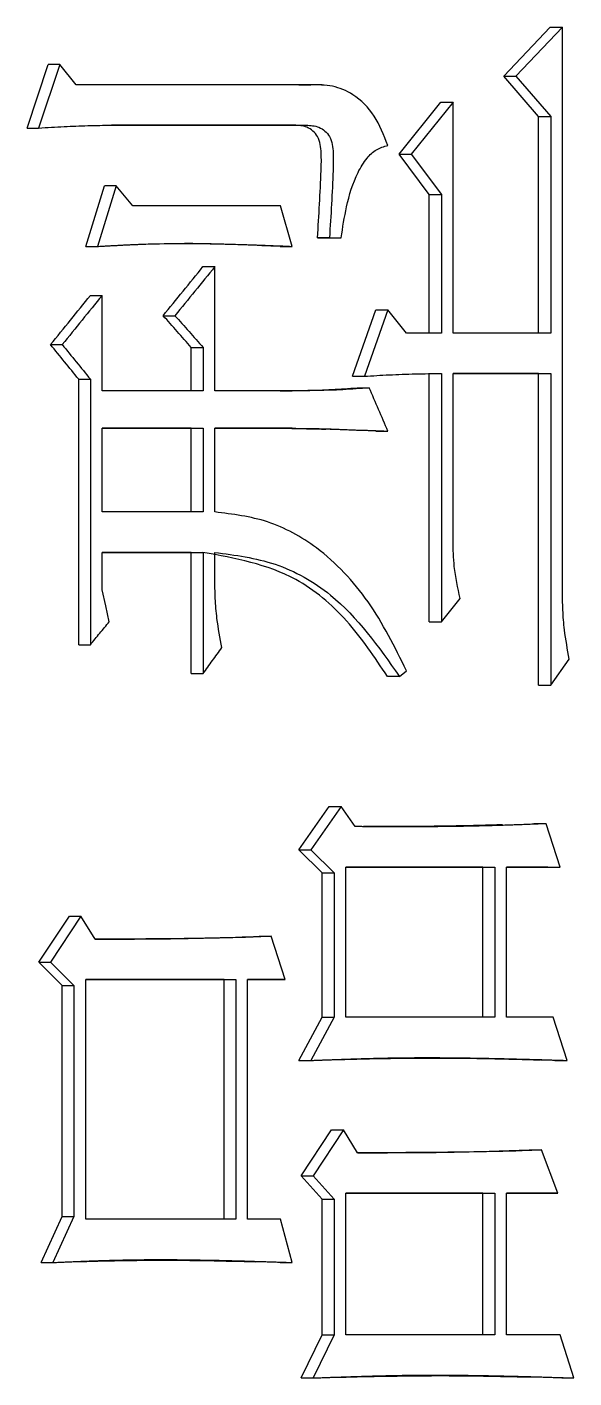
# Model space of a CAD drawing. Header units: millimetres. Extents: x 2451 to 4400, y 944 to 2322.
# Drawn here: x 3304.72 to 3306.77, y 1149.34 to 1154.4 of the extents above; entities that cross this region are included whole.
import ezdxf

# ---------------------------------------------------------------- set-up
doc = ezdxf.new("R2010")
doc.units = ezdxf.units.MM

msp = doc.modelspace()

# ---------------------------------------------------------------- linework, layer by layer
at = {"color": 7, "linetype": 'Continuous', "lineweight": 25}
for p, q in [((3306.5041, 1154.2202), (3306.6779, 1154.4041)), ((3306.7239, 1154.4041), (3306.5499, 1154.2202)), ((3306.6779, 1154.4041), (3306.7239, 1154.4041)), ((3306.7239, 1152.2947), (3306.7239, 1154.4041)), ((3304.7188, 1154.0254), (3304.7981, 1154.2634)), ((3304.8416, 1154.2634), (3304.7623, 1154.0254)), ((3304.8416, 1154.2634), (3304.7981, 1154.2634)), ((3304.9033, 1154.1877), (3304.8416, 1154.2634)), ((3306.5041, 1154.2202), (3306.5499, 1154.2202)), ((3306.6345, 1154.0687), (3306.5041, 1154.2202)), ((3306.5499, 1154.2202), (3306.6804, 1154.0687)), ((3305.7816, 1154.1877), (3304.9033, 1154.1877)), ((3305.7368, 1154.1877), (3305.7816, 1154.1877)), ((3305.8237, 1154.1872), (3305.7892, 1154.1872)), ((3306.1123, 1153.9281), (3306.2692, 1154.1228)), ((3306.3146, 1154.1228), (3306.1575, 1153.9281)), ((3306.2692, 1154.1228), (3306.3146, 1154.1228)), ((3306.3146, 1153.2574), (3306.3146, 1154.1228)), ((3306.6345, 1154.0687), (3306.6804, 1154.0687)), ((3306.6345, 1153.2574), (3306.6345, 1154.0687)), ((3306.6804, 1154.0687), (3306.6804, 1153.2574)), ((3304.7188, 1154.0254), (3304.7623, 1154.0254)), ((3305.7193, 1154.0363), (3305.0353, 1154.0363)), ((3305.0354, 1154.0363), (3305.7641, 1154.0363)), ((3305.7195, 1154.0363), (3305.7642, 1154.0363)), ((3306.1123, 1153.9281), (3306.1575, 1153.9281)), ((3306.2256, 1153.7767), (3306.1123, 1153.9281)), ((3306.1575, 1153.9281), (3306.271, 1153.7767)), ((3304.9388, 1153.5819), (3305.0092, 1153.8091)), ((3305.053, 1153.8091), (3304.9826, 1153.5819)), ((3305.053, 1153.8091), (3305.0092, 1153.8091)), ((3305.1146, 1153.7334), (3305.053, 1153.8091)), ((3306.2256, 1153.7767), (3306.271, 1153.7767)), ((3306.2256, 1153.2574), (3306.2256, 1153.7767)), ((3306.271, 1153.7767), (3306.271, 1153.2574)), ((3305.7115, 1153.5819), (3305.6677, 1153.7334)), ((3305.8516, 1153.6144), (3305.8068, 1153.6144)), ((3305.8504, 1153.6144), (3305.8954, 1153.6144)), ((3305.8516, 1153.6144), (3305.8954, 1153.6144)), ((3304.9388, 1153.5819), (3304.9826, 1153.5819)), ((3305.6669, 1153.5819), (3305.7115, 1153.5819)), ((3305.3779, 1153.5062), (3305.4222, 1153.5062)), ((3305.4222, 1153.0411), (3305.4222, 1153.5062)), ((3304.9564, 1153.398), (3305.0002, 1153.398)), ((3305.0002, 1153.0411), (3305.0002, 1153.398)), ((3305.9378, 1153.0952), (3306.0251, 1153.344)), ((3306.0702, 1153.344), (3305.9828, 1153.0952)), ((3306.0251, 1153.344), (3306.0702, 1153.344)), ((3306.1401, 1153.2574), (3306.0702, 1153.344)), ((3305.2287, 1153.3223), (3305.2728, 1153.3223)), ((3306.271, 1153.2574), (3306.1401, 1153.2574)), ((3306.6804, 1153.2574), (3306.3146, 1153.2574)), ((3304.8069, 1153.2141), (3304.8504, 1153.2142)), ((3305.334, 1153.2033), (3305.3783, 1153.2033)), ((3305.334, 1153.0411), (3305.334, 1153.2033)), ((3305.3783, 1153.2033), (3305.3783, 1153.0411)), ((3305.9378, 1153.0952), (3305.9828, 1153.0952)), ((3306.2256, 1152.1757), (3306.2256, 1153.106)), ((3306.271, 1153.106), (3306.271, 1152.1757)), ((3306.3146, 1153.106), (3306.6804, 1153.106)), ((3306.3146, 1152.4786), (3306.3146, 1153.106)), ((3306.6345, 1153.106), (3306.3146, 1153.106)), ((3306.6345, 1153.106), (3306.6804, 1153.106)), ((3306.6345, 1151.9377), (3306.6345, 1153.106)), ((3306.6804, 1153.106), (3306.6804, 1151.9377)), ((3304.9125, 1153.0843), (3304.9561, 1153.0843)), ((3304.9125, 1152.0892), (3304.9125, 1153.0843)), ((3304.9561, 1153.0843), (3304.9562, 1152.0892)), ((3305.3783, 1153.0411), (3305.0002, 1153.0411)), ((3305.7115, 1153.0411), (3305.4222, 1153.0411)), ((3305.6669, 1153.0411), (3305.7115, 1153.0411)), ((3305.9552, 1153.0519), (3306.0003, 1153.0519)), ((3305.0002, 1152.5867), (3305.0002, 1152.9005)), ((3305.0002, 1152.9005), (3305.3783, 1152.9005)), ((3305.334, 1152.9005), (3305.0002, 1152.9004)), ((3305.334, 1152.9005), (3305.3783, 1152.9005)), ((3305.334, 1152.5868), (3305.334, 1152.9005)), ((3305.3783, 1152.9005), (3305.3783, 1152.5868)), ((3305.4222, 1152.9005), (3305.7115, 1152.9005)), ((3305.4222, 1152.5867), (3305.4222, 1152.9005)), ((3305.6669, 1152.9005), (3305.4222, 1152.9005)), ((3305.7115, 1152.9005), (3305.6669, 1152.9005)), ((3305.712, 1152.8997), (3305.6669, 1152.9005)), ((3306.0251, 1152.8896), (3306.0702, 1152.8896)), ((3305.3783, 1152.5868), (3305.0002, 1152.5867)), ((3305.0002, 1152.4353), (3305.3783, 1152.4353)), ((3305.0002, 1152.2947), (3305.0002, 1152.4353)), ((3305.334, 1152.4353), (3305.0002, 1152.4353)), ((3305.334, 1152.4353), (3305.3783, 1152.4353)), ((3305.334, 1151.981), (3305.334, 1152.4353)), ((3305.3783, 1152.4353), (3305.3783, 1151.981)), ((3305.4222, 1152.3379), (3305.4222, 1152.4353)), ((3306.271, 1152.1757), (3306.3408, 1152.2622)), ((3306.2256, 1152.1757), (3306.271, 1152.1757)), ((3304.9125, 1152.0892), (3304.9562, 1152.0892)), ((3306.6804, 1151.9377), (3306.75, 1152.0351)), ((3305.334, 1151.981), (3305.3783, 1151.981)), ((3306.1139, 1151.9702), (3306.1401, 1151.9918)), ((3306.1139, 1151.9702), (3306.0687, 1151.9702)), ((3306.6345, 1151.9377), (3306.6804, 1151.9377)), ((3305.7368, 1151.3211), (3305.8505, 1151.4834)), ((3305.8954, 1151.4834), (3305.7816, 1151.3211)), ((3305.8505, 1151.4834), (3305.8954, 1151.4834)), ((3305.9479, 1151.4077), (3305.8954, 1151.4834)), ((3306.4751, 1151.4133), (3306.6171, 1151.4185)), ((3306.663, 1151.4185), (3306.6171, 1151.4185)), ((3306.7152, 1151.2562), (3306.663, 1151.4185)), ((3305.7368, 1151.3211), (3305.7816, 1151.3211)), ((3305.8242, 1151.2346), (3305.7368, 1151.3211)), ((3305.7816, 1151.3211), (3305.8691, 1151.2346)), ((3305.8242, 1151.2346), (3305.8691, 1151.2346)), ((3305.8243, 1150.6937), (3305.8242, 1151.2346)), ((3305.8691, 1151.2346), (3305.8691, 1150.6937)), ((3305.9129, 1150.6937), (3305.9129, 1151.2562)), ((3305.9129, 1151.2562), (3306.4715, 1151.2562)), ((3306.4259, 1151.2562), (3305.9129, 1151.2562)), ((3306.4259, 1151.2562), (3306.4715, 1151.2562)), ((3306.4259, 1150.6937), (3306.4259, 1151.2562)), ((3306.4715, 1151.2562), (3306.4715, 1150.6937)), ((3306.5151, 1150.6937), (3306.5151, 1151.2562)), ((3306.5151, 1151.2562), (3306.7152, 1151.2562)), ((3306.6692, 1151.2562), (3306.5151, 1151.2562)), ((3306.6692, 1151.2562), (3306.7152, 1151.2562)), ((3304.7629, 1150.8992), (3304.8773, 1151.0723)), ((3304.9209, 1151.0723), (3304.8064, 1150.8992)), ((3304.8773, 1151.0723), (3304.9209, 1151.0723)), ((3304.9738, 1150.9858), (3304.9209, 1151.0723)), ((3305.5881, 1150.9966), (3305.6327, 1150.9966)), ((3305.6853, 1150.8344), (3305.6327, 1150.9966)), ((3304.7629, 1150.8992), (3304.8064, 1150.8992)), ((3304.8509, 1150.8127), (3304.7629, 1150.8992)), ((3304.8064, 1150.8992), (3304.8945, 1150.8127)), ((3304.8509, 1150.8127), (3304.8945, 1150.8127)), ((3304.8509, 1149.9473), (3304.8509, 1150.8127)), ((3304.8945, 1150.8127), (3304.8945, 1149.9473)), ((3304.9386, 1149.9365), (3304.9385, 1150.8343)), ((3305.4568, 1150.8343), (3305.5012, 1150.8343)), ((3305.4568, 1149.9365), (3305.4568, 1150.8343)), ((3305.5012, 1150.8343), (3305.5012, 1149.9365)), ((3305.545, 1150.8343), (3305.6853, 1150.8344)), ((3305.545, 1149.9365), (3305.545, 1150.8343)), ((3305.6406, 1150.8343), (3305.545, 1150.8343)), ((3305.6853, 1150.8344), (3305.6406, 1150.8343)), ((3305.7368, 1150.5315), (3305.8243, 1150.6937)), ((3305.8691, 1150.6937), (3305.7816, 1150.5315)), ((3305.8243, 1150.6937), (3305.8691, 1150.6937)), ((3306.4715, 1150.6937), (3305.9129, 1150.6937)), ((3306.6891, 1150.6937), (3306.5151, 1150.6937)), ((3306.7413, 1150.5315), (3306.6891, 1150.6937)), ((3305.7368, 1150.5315), (3305.7816, 1150.5315)), ((3306.6953, 1150.5315), (3306.7413, 1150.5315)), ((3305.7456, 1150.0988), (3305.8592, 1150.2718)), ((3305.9041, 1150.2719), (3305.7904, 1150.0988)), ((3305.8592, 1150.2718), (3305.9041, 1150.2719)), ((3305.9566, 1150.1853), (3305.9041, 1150.2719)), ((3306.5997, 1150.1961), (3306.6456, 1150.1961)), ((3306.7065, 1150.0339), (3306.6456, 1150.1961)), ((3305.7456, 1150.0988), (3305.7904, 1150.0988)), ((3305.8243, 1150.0122), (3305.7456, 1150.0988)), ((3305.7904, 1150.0988), (3305.8691, 1150.0122)), ((3305.8243, 1150.0122), (3305.8691, 1150.0122)), ((3305.8243, 1149.5038), (3305.8243, 1150.0122)), ((3305.8691, 1150.0122), (3305.8691, 1149.5038)), ((3305.9129, 1149.5038), (3305.9129, 1150.0339)), ((3305.9129, 1150.0339), (3306.4715, 1150.0339)), ((3306.4259, 1150.0339), (3305.9129, 1150.0339)), ((3306.4259, 1150.0339), (3306.4715, 1150.0339)), ((3306.4259, 1149.5038), (3306.4259, 1150.0339)), ((3306.4715, 1150.0339), (3306.4715, 1149.5038)), ((3306.5151, 1150.0339), (3306.7065, 1150.0339)), ((3306.5151, 1149.5038), (3306.5151, 1150.0339)), ((3306.6605, 1150.0339), (3306.5151, 1150.0339)), ((3306.7065, 1150.0339), (3306.6605, 1150.0339)), ((3304.7717, 1149.7742), (3304.8509, 1149.9473)), ((3304.8945, 1149.9473), (3304.8152, 1149.7742)), ((3304.8509, 1149.9473), (3304.8945, 1149.9473)), ((3305.6677, 1149.9365), (3305.545, 1149.9365)), ((3305.7116, 1149.7743), (3305.6677, 1149.9365)), ((3304.7717, 1149.7742), (3304.8152, 1149.7742)), ((3305.6669, 1149.7743), (3305.5712, 1149.777)), ((3305.6669, 1149.7743), (3305.7116, 1149.7743)), ((3305.7456, 1149.3416), (3305.8243, 1149.5038)), ((3305.8691, 1149.5038), (3305.7904, 1149.3416)), ((3305.8243, 1149.5038), (3305.8691, 1149.5038)), ((3306.4715, 1149.5038), (3305.9129, 1149.5038)), ((3306.7152, 1149.5038), (3306.5151, 1149.5038)), ((3306.7674, 1149.3416), (3306.7152, 1149.5038)), ((3305.7456, 1149.3416), (3305.7904, 1149.3416)), ((3306.7213, 1149.3416), (3306.5912, 1149.3452)), ((3306.7213, 1149.3416), (3306.7674, 1149.3416))]:
    msp.add_line(p, q, dxfattribs=at)
at = {"color": 7, "linetype": 'Continuous', "lineweight": 25, "flags": 128}
msp.add_lwpolyline([(3305.0266, 1152.1757), (3305.0134, 1152.2352), (3305.0002, 1152.2947)], dxfattribs=at)
at = {"color": 7, "linetype": 'Continuous', "lineweight": 25}
for points, knots in [([(3306.0702, 1153.9606), (3306.0552, 1153.9987), (3306.0258, 1154.0737), (3305.9494, 1154.1516), (3305.8633, 1154.187), (3305.8087, 1154.1875), (3305.7816, 1154.1877)], [0, 0, 0, 0, 0.291536, 0.572529, 0.787239, 1, 1, 1, 1]), ([(3304.7623, 1154.0254), (3304.7941, 1154.0275), (3304.8555, 1154.0316), (3304.9465, 1154.0348), (3305.0058, 1154.0358), (3305.0354, 1154.0363)], [0, 0, 0, 0, 0.349386, 0.674644, 1, 1, 1, 1]), ([(3305.8068, 1153.6144), (3305.812, 1153.6985), (3305.8186, 1153.8044), (3305.8223, 1153.9303), (3305.8143, 1153.995), (3305.7689, 1154.0337), (3305.7357, 1154.0354), (3305.7193, 1154.0363)], [0, 0, 0, 0, 0.512318, 0.645335, 0.776202, 0.889398, 1, 1, 1, 1]), ([(3305.7641, 1154.0363), (3305.7805, 1154.0354), (3305.8137, 1154.0337), (3305.8592, 1153.995), (3305.8672, 1153.9303), (3305.8635, 1153.8044), (3305.8569, 1153.6985), (3305.8516, 1153.6144)], [0, 0, 0, 0, 0.110716, 0.223974, 0.35482, 0.487804, 1, 1, 1, 1]), ([(3305.8954, 1153.6144), (3305.9013, 1153.6531), (3305.9142, 1153.7368), (3305.945, 1153.8399), (3305.9876, 1153.9101), (3306.0259, 1153.9479), (3306.0554, 1153.9563), (3306.0702, 1153.9606)], [0, 0, 0, 0, 0.279047, 0.604417, 0.761098, 0.879545, 1, 1, 1, 1]), ([(3305.6677, 1153.7334), (3305.5854, 1153.7334), (3305.4013, 1153.7334), (3305.2166, 1153.7334), (3305.1146, 1153.7334)], [0, 0, 0, 0, 0.4472261, 1, 1, 1, 1]), ([(3305.8068, 1153.6144), (3305.8149, 1153.6144), (3305.8295, 1153.6144), (3305.844, 1153.6144), (3305.8504, 1153.6144)], [0, 0, 0, 0, 0.56, 1, 1, 1, 1]), ([(3304.9826, 1153.5819), (3304.9883, 1153.5823), (3304.9998, 1153.5829), (3305.0171, 1153.5839), (3305.0343, 1153.5848), (3305.0515, 1153.5857), (3305.0688, 1153.5866), (3305.086, 1153.5875), (3305.1004, 1153.5882), (3305.1148, 1153.5888), (3305.1291, 1153.5894), (3305.1636, 1153.5908), (3305.2383, 1153.5929), (3305.3302, 1153.5933), (3305.4106, 1153.5921), (3305.4508, 1153.5912), (3305.4737, 1153.5906), (3305.4966, 1153.59), (3305.5253, 1153.5892), (3305.554, 1153.5882), (3305.5769, 1153.5873), (3305.5941, 1153.5866), (3305.6112, 1153.586), (3305.6256, 1153.5854), (3305.637, 1153.585), (3305.6456, 1153.5847), (3305.6542, 1153.5843), (3305.6628, 1153.584), (3305.6714, 1153.5837), (3305.6799, 1153.5833), (3305.6885, 1153.583), (3305.6957, 1153.5827), (3305.7034, 1153.5823), (3305.7082, 1153.5821), (3305.7115, 1153.5819)], [0, 0, 0, 0, 0.023618, 0.047236, 0.070855, 0.094473, 0.118091, 0.141709, 0.165327, 0.177136, 0.200755, 0.224373, 0.318848, 0.507812, 0.602286, 0.649522, 0.67314, 0.696758, 0.743995, 0.791231, 0.81485, 0.838468, 0.862086, 0.885704, 0.897513, 0.909322, 0.921131, 0.932941, 0.94475, 0.956559, 0.968368, 0.980177, 0.986081, 1, 1, 1, 1]), ([(3305.6669, 1153.5819), (3305.6211, 1153.5838), (3305.5295, 1153.5875), (3305.4099, 1153.5915), (3305.3361, 1153.5923), (3305.3082, 1153.5926)], [0, 0, 0, 0, 0.38362, 0.767243, 1, 1, 1, 1]), ([(3305.2287, 1153.3223), (3305.2536, 1153.353), (3305.3033, 1153.4143), (3305.353, 1153.4756), (3305.3779, 1153.5062)], [0, 0, 0, 0, 0.499998, 1, 1, 1, 1]), ([(3305.4222, 1153.5062), (3305.3973, 1153.4756), (3305.3475, 1153.4143), (3305.2977, 1153.353), (3305.2728, 1153.3223)], [0, 0, 0, 0, 0.5, 1, 1, 1, 1]), ([(3304.8069, 1153.2141), (3304.8318, 1153.2448), (3304.8817, 1153.3061), (3304.9315, 1153.3674), (3304.9564, 1153.398)], [0, 0, 0, 0, 0.499999, 1, 1, 1, 1]), ([(3305.0002, 1153.398), (3304.9752, 1153.3674), (3304.9253, 1153.3061), (3304.8754, 1153.2448), (3304.8504, 1153.2142)], [0, 0, 0, 0, 0.5, 1, 1, 1, 1]), ([(3305.334, 1153.2033), (3305.3165, 1153.2232), (3305.2814, 1153.2628), (3305.2463, 1153.3025), (3305.2287, 1153.3223)], [0, 0, 0, 0, 0.5, 1, 1, 1, 1]), ([(3305.2728, 1153.3223), (3305.2904, 1153.3025), (3305.3256, 1153.2628), (3305.3607, 1153.2232), (3305.3783, 1153.2033)], [0, 0, 0, 0, 0.499996, 1, 1, 1, 1]), ([(3304.9125, 1153.0843), (3304.8949, 1153.106), (3304.8597, 1153.1492), (3304.8245, 1153.1925), (3304.8069, 1153.2141)], [0, 0, 0, 0, 0.5, 1, 1, 1, 1]), ([(3304.8504, 1153.2142), (3304.868, 1153.1925), (3304.9033, 1153.1492), (3304.9385, 1153.106), (3304.9561, 1153.0843)], [0, 0, 0, 0, 0.499996, 1, 1, 1, 1]), ([(3305.9828, 1153.0952), (3306.0136, 1153.0972), (3306.077, 1153.1013), (3306.1731, 1153.1045), (3306.2384, 1153.1055), (3306.271, 1153.106)], [0, 0, 0, 0, 0.3204463, 0.660167, 1, 1, 1, 1]), ([(3305.6669, 1153.0411), (3305.6998, 1153.0412), (3305.7644, 1153.0415), (3305.8606, 1153.0456), (3305.9237, 1153.0498), (3305.9552, 1153.0519)], [0, 0, 0, 0, 0.342239, 0.67104, 1, 1, 1, 1]), ([(3306.0003, 1153.0519), (3305.9675, 1153.0493), (3305.9031, 1153.0441), (3305.8067, 1153.0416), (3305.7433, 1153.0412), (3305.7115, 1153.0411)], [0, 0, 0, 0, 0.341779, 0.670798, 1, 1, 1, 1]), ([(3306.0702, 1152.8896), (3306.0586, 1152.9167), (3306.0353, 1152.9708), (3306.012, 1153.0249), (3306.0003, 1153.0519)], [0, 0, 0, 0, 0.4999993, 1, 1, 1, 1]), ([(3305.7103, 1152.8999), (3305.719, 1152.8998), (3305.7384, 1152.8995), (3305.7837, 1152.8986), (3305.8154, 1152.8977), (3305.8386, 1152.8969)], [0, 0, 0, 0, 0.180074, 0.397437, 1, 1, 1, 1]), ([(3305.7115, 1152.9005), (3305.75, 1152.9), (3305.8292, 1152.8992), (3305.9487, 1152.8946), (3306.0297, 1152.8913), (3306.0702, 1152.8896)], [0, 0, 0, 0, 0.321579, 0.660777, 1, 1, 1, 1]), ([(3306.0251, 1152.8896), (3305.9867, 1152.8913), (3305.9234, 1152.894), (3305.8599, 1152.8961), (3305.835, 1152.8969)], [0, 0, 0, 0, 0.606289, 1, 1, 1, 1]), ([(3306.1401, 1151.9918), (3306.096, 1152.0809), (3306.0089, 1152.2566), (3305.8267, 1152.4496), (3305.6235, 1152.562), (3305.489, 1152.5785), (3305.4222, 1152.5867)], [0, 0, 0, 0, 0.289657, 0.571456, 0.787204, 1, 1, 1, 1]), ([(3306.0687, 1151.9702), (3306.0207, 1152.0425), (3305.9259, 1152.1854), (3305.6972, 1152.3775), (3305.4981, 1152.4135), (3305.3779, 1152.4353)], [0, 0, 0, 0, 0.28908, 0.570701, 1, 1, 1, 1]), ([(3305.4222, 1152.4353), (3305.4984, 1152.4253), (3305.652, 1152.4051), (3305.9084, 1152.2614), (3306.0354, 1152.0814), (3306.1139, 1151.9702)], [0, 0, 0, 0, 0.273464, 0.551009, 1, 1, 1, 1]), ([(3306.3408, 1152.2622), (3306.3321, 1152.302), (3306.3166, 1152.3731), (3306.3152, 1152.4463), (3306.3146, 1152.4786)], [0, 0, 0, 0, 0.558835, 1, 1, 1, 1]), ([(3305.4485, 1152.0783), (3305.4417, 1152.1148), (3305.4302, 1152.1757), (3305.4233, 1152.2628), (3305.4225, 1152.3129), (3305.4222, 1152.3379)], [0, 0, 0, 0, 0.426096, 0.71242, 1, 1, 1, 1]), ([(3306.75, 1152.0351), (3306.7432, 1152.0715), (3306.7319, 1152.1324), (3306.725, 1152.2195), (3306.7243, 1152.2696), (3306.7239, 1152.2947)], [0, 0, 0, 0, 0.426056, 0.7124, 1, 1, 1, 1]), ([(3304.9562, 1152.0892), (3304.9679, 1152.1036), (3304.9914, 1152.1324), (3305.0149, 1152.1613), (3305.0266, 1152.1757)], [0, 0, 0, 0, 0.4999989, 1, 1, 1, 1]), ([(3305.3783, 1151.981), (3305.39, 1151.9972), (3305.4134, 1152.0297), (3305.4368, 1152.0621), (3305.4485, 1152.0783)], [0, 0, 0, 0, 0.499998, 1, 1, 1, 1]), ([(3306.663, 1151.4185), (3306.659, 1151.4183), (3306.6471, 1151.4179), (3306.6313, 1151.4172), (3306.6154, 1151.4166), (3306.5995, 1151.416), (3306.5796, 1151.4152), (3306.5558, 1151.4143), (3306.532, 1151.4135), (3306.5121, 1151.4128), (3306.4843, 1151.4119), (3306.4326, 1151.4103), (3306.3769, 1151.4091), (3306.3331, 1151.4084), (3306.3132, 1151.4081), (3306.2933, 1151.4079), (3306.2694, 1151.4076), (3306.2455, 1151.4074), (3306.2216, 1151.4073), (3306.1977, 1151.4072), (3306.1738, 1151.4071), (3306.1538, 1151.4071), (3306.1339, 1151.4071), (3306.114, 1151.4071), (3306.094, 1151.4071), (3306.0781, 1151.4072), (3306.0661, 1151.4072), (3306.0541, 1151.4072), (3306.0422, 1151.4073), (3306.0302, 1151.4073), (3306.0182, 1151.4074), (3306.0062, 1151.4074), (3305.9943, 1151.4075), (3305.9843, 1151.4075), (3305.9763, 1151.4075), (3305.9713, 1151.4076), (3305.9663, 1151.4076), (3305.9613, 1151.4076), (3305.9548, 1151.4076), (3305.9504, 1151.4077), (3305.9479, 1151.4077)], [0, 0, 0, 0, 0.016701, 0.050103, 0.066804, 0.083505, 0.116907, 0.150309, 0.183711, 0.217114, 0.233815, 0.300619, 0.434229, 0.467631, 0.484332, 0.517734, 0.551136, 0.584538, 0.617941, 0.651343, 0.684745, 0.718147, 0.734848, 0.76825, 0.801652, 0.818353, 0.835054, 0.851755, 0.868456, 0.885157, 0.901858, 0.918559, 0.93526, 0.951962, 0.960312, 0.968663, 0.972838, 0.981188, 0.989539, 1, 1, 1, 1]), ([(3306.4999, 1151.4143), (3306.4999, 1151.4143), (3306.5, 1151.4143), (3306.4978, 1151.4143), (3306.4286, 1151.4125), (3306.281, 1151.4087), (3306.129, 1151.4078), (3306.0467, 1151.4076), (3306.0049, 1151.4076), (3305.9895, 1151.4076), (3305.9803, 1151.4076), (3305.9783, 1151.4076), (3305.9772, 1151.4075)], [0, 0, 0, 0, 0.000675, 0.007002, 0.025332, 0.463155, 0.687527, 0.851445, 0.893875, 0.93051, 0.9646, 1, 1, 1, 1]), ([(3304.9737, 1150.9859), (3305.0103, 1150.986), (3305.0724, 1150.9862), (3305.1409, 1150.9867), (3305.176, 1150.987), (3305.1888, 1150.9871), (3305.2015, 1150.9872), (3305.2143, 1150.9873), (3305.2366, 1150.9875), (3305.3036, 1150.9884), (3305.424, 1150.9904), (3305.5315, 1150.9945), (3305.5881, 1150.9966)], [0, 0, 0, 0, 0.178238, 0.302779, 0.333914, 0.349482, 0.36505, 0.396185, 0.411753, 0.474024, 0.723108, 1, 1, 1, 1]), ([(3305.6327, 1150.9966), (3305.6072, 1150.9955), (3305.5754, 1150.9941), (3305.5373, 1150.9927), (3305.5182, 1150.9922), (3305.48, 1150.9911), (3305.3971, 1150.9894), (3305.3079, 1150.9877), (3305.2377, 1150.9871), (3305.2153, 1150.9869), (3305.2026, 1150.9868), (3305.193, 1150.9868), (3305.1834, 1150.9867), (3305.1738, 1150.9866), (3305.1643, 1150.9866), (3305.1547, 1150.9865), (3305.1451, 1150.9864), (3305.1355, 1150.9864), (3305.126, 1150.9863), (3305.1164, 1150.9863), (3305.1036, 1150.9862), (3305.0908, 1150.9862), (3305.078, 1150.9861), (3305.0685, 1150.9861), (3305.0605, 1150.9861), (3305.0541, 1150.986), (3305.0493, 1150.986), (3305.0445, 1150.986), (3305.0397, 1150.986), (3305.0333, 1150.986), (3305.0269, 1150.9859), (3305.0205, 1150.9859), (3305.0157, 1150.9859), (3305.0109, 1150.9859), (3305.0061, 1150.9859), (3305.0014, 1150.9859), (3304.9966, 1150.9859), (3304.9918, 1150.9858), (3304.987, 1150.9858), (3304.981, 1150.9858), (3304.9766, 1150.9858), (3304.9738, 1150.9858)], [0, 0, 0, 0, 0.1161503, 0.1451879, 0.1742255, 0.2032631, 0.3194139, 0.5517156, 0.6097907, 0.6388283, 0.653347, 0.6678658, 0.6823846, 0.6969034, 0.7114221, 0.7259409, 0.7404597, 0.7549785, 0.7694972, 0.784016, 0.7985348, 0.8275724, 0.8420911, 0.8566099, 0.8711287, 0.8783881, 0.8856475, 0.8929069, 0.9001662, 0.9074256, 0.9219444, 0.9292038, 0.9364632, 0.9437226, 0.950982, 0.9582413, 0.9655007, 0.9727601, 0.9800195, 0.9872789, 1, 1, 1, 1]), ([(3304.9385, 1150.8343), (3305.0325, 1150.8343), (3305.2203, 1150.8343), (3305.4075, 1150.8343), (3305.5012, 1150.8343)], [0, 0, 0, 0, 0.4999959, 1, 1, 1, 1]), ([(3305.4568, 1150.8343), (3305.3632, 1150.8343), (3305.1908, 1150.8343), (3305.0178, 1150.8343), (3304.9385, 1150.8343)], [0, 0, 0, 0, 0.542086, 1, 1, 1, 1]), ([(3305.7816, 1150.5315), (3305.7863, 1150.5316), (3305.7933, 1150.5319), (3305.8027, 1150.5323), (3305.8098, 1150.5325), (3305.8168, 1150.5328), (3305.8238, 1150.5331), (3305.8309, 1150.5333), (3305.8379, 1150.5336), (3305.845, 1150.5339), (3305.852, 1150.5341), (3305.859, 1150.5344), (3305.8661, 1150.5346), (3305.8731, 1150.5349), (3305.8801, 1150.5352), (3305.8872, 1150.5354), (3305.8965, 1150.5357), (3305.9059, 1150.5361), (3305.9153, 1150.5364), (3305.9223, 1150.5366), (3305.9294, 1150.5369), (3305.9364, 1150.5371), (3305.9434, 1150.5373), (3305.9505, 1150.5376), (3305.9575, 1150.5378), (3305.9645, 1150.538), (3305.9716, 1150.5382), (3305.9786, 1150.5384), (3305.9856, 1150.5386), (3305.995, 1150.5389), (3306.0044, 1150.5391), (3306.0137, 1150.5394), (3306.0278, 1150.5397), (3306.0583, 1150.5405), (3306.0958, 1150.5411), (3306.1285, 1150.5415), (3306.1449, 1150.5417), (3306.1543, 1150.5418), (3306.1613, 1150.5418), (3306.1683, 1150.5419), (3306.1754, 1150.5419), (3306.1824, 1150.5419), (3306.1894, 1150.542), (3306.1964, 1150.542), (3306.2058, 1150.542), (3306.2152, 1150.542), (3306.2245, 1150.542), (3306.2315, 1150.542), (3306.2386, 1150.542), (3306.2456, 1150.542), (3306.2526, 1150.5419), (3306.2596, 1150.5419), (3306.2666, 1150.5419), (3306.2737, 1150.5418), (3306.2807, 1150.5418), (3306.2877, 1150.5417), (3306.2947, 1150.5417), (3306.3017, 1150.5416), (3306.3087, 1150.5416), (3306.3158, 1150.5415), (3306.3251, 1150.5414), (3306.3345, 1150.5413), (3306.3438, 1150.5412), (3306.3508, 1150.5411), (3306.3579, 1150.541), (3306.3649, 1150.5409), (3306.3719, 1150.5408), (3306.3859, 1150.5406), (3306.4163, 1150.5401), (3306.4537, 1150.5393), (3306.4864, 1150.5386), (3306.5027, 1150.5382), (3306.512, 1150.538), (3306.5191, 1150.5378), (3306.5261, 1150.5376), (3306.5331, 1150.5374), (3306.5401, 1150.5373), (3306.5471, 1150.5371), (3306.5564, 1150.5368), (3306.5657, 1150.5366), (3306.5751, 1150.5363), (3306.5821, 1150.5361), (3306.5891, 1150.5359), (3306.5961, 1150.5358), (3306.6031, 1150.5356), (3306.6101, 1150.5354), (3306.6171, 1150.5352), (3306.6241, 1150.535), (3306.6311, 1150.5348), (3306.6381, 1150.5346), (3306.6451, 1150.5343), (3306.6544, 1150.5341), (3306.6637, 1150.5338), (3306.673, 1150.5335), (3306.68, 1150.5333), (3306.687, 1150.5331), (3306.694, 1150.5329), (3306.701, 1150.5327), (3306.708, 1150.5325), (3306.715, 1150.5323), (3306.722, 1150.5321), (3306.7308, 1150.5318), (3306.7372, 1150.5316), (3306.7413, 1150.5315)], [0, 0, 0, 0, 0.014624, 0.021936, 0.029248, 0.036561, 0.043873, 0.051185, 0.058497, 0.065809, 0.073121, 0.080433, 0.087745, 0.095057, 0.102369, 0.109682, 0.116994, 0.131618, 0.13893, 0.146242, 0.153554, 0.160866, 0.168178, 0.17549, 0.182803, 0.190115, 0.197427, 0.204739, 0.212051, 0.219363, 0.233987, 0.241299, 0.248611, 0.27786, 0.336357, 0.365605, 0.38023, 0.387542, 0.394854, 0.402166, 0.409478, 0.41679, 0.424102, 0.431414, 0.438727, 0.453351, 0.460663, 0.467975, 0.475287, 0.482599, 0.489911, 0.497223, 0.504535, 0.511848, 0.51916, 0.526472, 0.533784, 0.541096, 0.548408, 0.55572, 0.563032, 0.577656, 0.584969, 0.592281, 0.599593, 0.606905, 0.614217, 0.621529, 0.650778, 0.709274, 0.738523, 0.753147, 0.760459, 0.767771, 0.775083, 0.782395, 0.789708, 0.79702, 0.804332, 0.818956, 0.826268, 0.83358, 0.840892, 0.848204, 0.855516, 0.862829, 0.870141, 0.877453, 0.884765, 0.892077, 0.899389, 0.906701, 0.921325, 0.928638, 0.93595, 0.943262, 0.950574, 0.957886, 0.965198, 0.97251, 0.979822, 0.987134, 1, 1, 1, 1]), ([(3305.8353, 1150.5335), (3305.8363, 1150.5335), (3305.8381, 1150.5336), (3305.8904, 1150.5352), (3306.0387, 1150.539), (3306.2403, 1150.5412), (3306.4215, 1150.5392), (3306.5459, 1150.5363), (3306.6017, 1150.5348), (3306.6283, 1150.534), (3306.6367, 1150.5337), (3306.6395, 1150.5336), (3306.6414, 1150.5335)], [0, 0, 0, 0, 0.026122, 0.044146, 0.255979, 0.501618, 0.750557, 0.872355, 0.935088, 0.962148, 0.974945, 1, 1, 1, 1]), ([(3306.6953, 1150.5315), (3306.686, 1150.5318), (3306.672, 1150.5324), (3306.6539, 1150.5331), (3306.6452, 1150.5334), (3306.6412, 1150.5335)], [0, 0, 0, 0, 0.5171549, 0.7757323, 1, 1, 1, 1]), ([(3305.9565, 1150.1855), (3306.0062, 1150.1856), (3306.1206, 1150.186), (3306.3352, 1150.1873), (3306.4997, 1150.1928), (3306.5997, 1150.1961)], [0, 0, 0, 0, 0.23129, 0.53224, 1, 1, 1, 1]), ([(3306.6456, 1150.1961), (3306.6135, 1150.1946), (3306.5652, 1150.1924), (3306.5088, 1150.1909), (3306.4806, 1150.1903), (3306.4524, 1150.1897), (3306.3678, 1150.188), (3306.2831, 1150.1869), (3306.2105, 1150.1864), (3306.1984, 1150.1863), (3306.1862, 1150.1862), (3306.1741, 1150.1861), (3306.164, 1150.1861), (3306.1539, 1150.186), (3306.1438, 1150.1859), (3306.1317, 1150.1859), (3306.1196, 1150.1858), (3306.1095, 1150.1858), (3306.0994, 1150.1857), (3306.0893, 1150.1857), (3306.0772, 1150.1857), (3306.0671, 1150.1856), (3306.057, 1150.1856), (3306.0469, 1150.1856), (3306.0368, 1150.1855), (3306.0287, 1150.1855), (3306.0226, 1150.1855), (3306.0166, 1150.1855), (3306.0115, 1150.1855), (3306.0065, 1150.1854), (3306.0014, 1150.1854), (3305.9953, 1150.1854), (3305.9903, 1150.1854), (3305.9852, 1150.1854), (3305.9802, 1150.1854), (3305.9741, 1150.1854), (3305.9691, 1150.1853), (3305.9632, 1150.1853), (3305.9594, 1150.1853), (3305.9566, 1150.1853)], [0, 0, 0, 0, 0.1404896, 0.2107353, 0.2458577, 0.2634189, 0.3336637, 0.6146474, 0.6322086, 0.6497698, 0.667331, 0.6848922, 0.7024533, 0.7112339, 0.7287951, 0.7463563, 0.7639175, 0.7814787, 0.7902593, 0.8078205, 0.8253817, 0.8429429, 0.8517235, 0.8692847, 0.8868458, 0.8956264, 0.904407, 0.9131876, 0.9219682, 0.9263585, 0.9351391, 0.9439197, 0.9527003, 0.9570906, 0.9658712, 0.9746518, 0.9834324, 0.9878227, 1, 1, 1, 1]), ([(3305.5012, 1149.9365), (3305.4075, 1149.9365), (3305.2203, 1149.9365), (3305.0325, 1149.9365), (3304.9386, 1149.9365)], [0, 0, 0, 0, 0.4999959, 1, 1, 1, 1]), ([(3304.8152, 1149.7742), (3304.8215, 1149.7745), (3304.8342, 1149.7751), (3304.8501, 1149.7758), (3304.866, 1149.7765), (3304.8787, 1149.777), (3304.8946, 1149.7777), (3304.9073, 1149.7782), (3304.9231, 1149.7788), (3304.9358, 1149.7793), (3304.9517, 1149.7799), (3304.9644, 1149.7804), (3304.9803, 1149.781), (3304.993, 1149.7814), (3305.0088, 1149.7819), (3305.0215, 1149.7823), (3305.0374, 1149.7828), (3305.0501, 1149.7831), (3305.0659, 1149.7835), (3305.0786, 1149.7838), (3305.0913, 1149.784), (3305.104, 1149.7843), (3305.1167, 1149.7845), (3305.1325, 1149.7847), (3305.1452, 1149.7848), (3305.1611, 1149.785), (3305.1738, 1149.7851), (3305.1896, 1149.7851), (3305.2023, 1149.7852), (3305.2182, 1149.7852), (3305.2308, 1149.7852), (3305.2467, 1149.7851), (3305.2815, 1149.785), (3305.3259, 1149.7845), (3305.3702, 1149.7838), (3305.3955, 1149.7833), (3305.4114, 1149.783), (3305.4272, 1149.7827), (3305.4398, 1149.7824), (3305.4557, 1149.782), (3305.4683, 1149.7817), (3305.4841, 1149.7813), (3305.4968, 1149.7809), (3305.5126, 1149.7805), (3305.5252, 1149.7802), (3305.541, 1149.7797), (3305.5537, 1149.7793), (3305.5695, 1149.7788), (3305.5821, 1149.7785), (3305.5948, 1149.7781), (3305.6074, 1149.7777), (3305.62, 1149.7773), (3305.6358, 1149.7768), (3305.6485, 1149.7763), (3305.6643, 1149.7758), (3305.6769, 1149.7754), (3305.6937, 1149.7748), (3305.7042, 1149.7745), (3305.7116, 1149.7743)], [0, 0, 0, 0, 0.021203, 0.042406, 0.053008, 0.074211, 0.084813, 0.106016, 0.116618, 0.137821, 0.148423, 0.169626, 0.180228, 0.201431, 0.212032, 0.233236, 0.243837, 0.265041, 0.275642, 0.296845, 0.307447, 0.318049, 0.339252, 0.349854, 0.371057, 0.381658, 0.402862, 0.413463, 0.434667, 0.445268, 0.466472, 0.477073, 0.498276, 0.58309, 0.625497, 0.6467, 0.667903, 0.678505, 0.699708, 0.71031, 0.731513, 0.742114, 0.763318, 0.773919, 0.795123, 0.805724, 0.826927, 0.837529, 0.858732, 0.869334, 0.879936, 0.901139, 0.91174, 0.932944, 0.943545, 0.964749, 0.97535, 1, 1, 1, 1]), ([(3304.8622, 1149.7762), (3304.8621, 1149.7762), (3304.8618, 1149.7762), (3304.8631, 1149.7763), (3304.8676, 1149.7764), (3304.9818, 1149.78), (3305.2359, 1149.7856), (3305.4574, 1149.7802), (3305.576, 1149.7772)], [0, 0, 0, 0, 0.000307, 0.006653, 0.012934, 0.04093, 0.486725, 1, 1, 1, 1]), ([(3305.7904, 1149.3416), (3305.7967, 1149.3418), (3305.8063, 1149.3421), (3305.819, 1149.3426), (3305.8285, 1149.343), (3305.8381, 1149.3433), (3305.8476, 1149.3437), (3305.8572, 1149.344), (3305.8667, 1149.3443), (3305.8762, 1149.3447), (3305.8858, 1149.345), (3305.8953, 1149.3453), (3305.9048, 1149.3457), (3305.9175, 1149.3461), (3305.9303, 1149.3465), (3305.943, 1149.347), (3305.9525, 1149.3473), (3305.962, 1149.3476), (3305.9747, 1149.3479), (3305.9906, 1149.3484), (3306.0097, 1149.349), (3306.0287, 1149.3495), (3306.0478, 1149.35), (3306.0669, 1149.3504), (3306.0859, 1149.3508), (3306.105, 1149.3512), (3306.124, 1149.3515), (3306.143, 1149.3518), (3306.1621, 1149.352), (3306.1811, 1149.3522), (3306.2065, 1149.3524), (3306.2319, 1149.3525), (3306.2573, 1149.3524), (3306.2953, 1149.3523), (3306.3524, 1149.3519), (3306.4094, 1149.351), (3306.4537, 1149.3502), (3306.4854, 1149.3496), (3306.5171, 1149.3488), (3306.5424, 1149.3482), (3306.5614, 1149.3477), (3306.5772, 1149.3473), (3306.5898, 1149.3469), (3306.5993, 1149.3467), (3306.6088, 1149.3464), (3306.6183, 1149.3461), (3306.6278, 1149.3459), (3306.6373, 1149.3456), (3306.6467, 1149.3453), (3306.6594, 1149.3449), (3306.672, 1149.3445), (3306.6847, 1149.3441), (3306.6926, 1149.3439), (3306.6989, 1149.3437), (3306.7036, 1149.3436), (3306.7084, 1149.3434), (3306.7131, 1149.3433), (3306.7178, 1149.3431), (3306.7242, 1149.3429), (3306.7305, 1149.3427), (3306.7368, 1149.3425), (3306.7415, 1149.3424), (3306.7463, 1149.3422), (3306.751, 1149.3421), (3306.7558, 1149.3419), (3306.7612, 1149.3418), (3306.7651, 1149.3416), (3306.7674, 1149.3416)], [0, 0, 0, 0, 0.019469, 0.029204, 0.038938, 0.048673, 0.058408, 0.068142, 0.077877, 0.087611, 0.097346, 0.107081, 0.116815, 0.12655, 0.146019, 0.155754, 0.165488, 0.175223, 0.184958, 0.204427, 0.223896, 0.243365, 0.262835, 0.282304, 0.301773, 0.321242, 0.340712, 0.360181, 0.37965, 0.399119, 0.418589, 0.457527, 0.476996, 0.496466, 0.574343, 0.65222, 0.67169, 0.710628, 0.749567, 0.769036, 0.788505, 0.807974, 0.817709, 0.827444, 0.837178, 0.846913, 0.856647, 0.866382, 0.876117, 0.885851, 0.90532, 0.915055, 0.92479, 0.929657, 0.934524, 0.939392, 0.944259, 0.949126, 0.953994, 0.963728, 0.968595, 0.973463, 0.97833, 0.983197, 0.988065, 0.992932, 1, 1, 1, 1]), ([(3305.8807, 1149.3444), (3305.8807, 1149.3444), (3305.8806, 1149.3444), (3305.8814, 1149.3444), (3305.8913, 1149.3446), (3306.0111, 1149.3475), (3306.2693, 1149.3527), (3306.4849, 1149.3479), (3306.5958, 1149.3454)], [0, 0, 0, 0, 0.000769, 0.002148, 0.006887, 0.052383, 0.512854, 1, 1, 1, 1])]:
    msp.add_open_spline(points, degree=3, knots=knots, dxfattribs=at)

doc.saveas('drawing.dxf')
